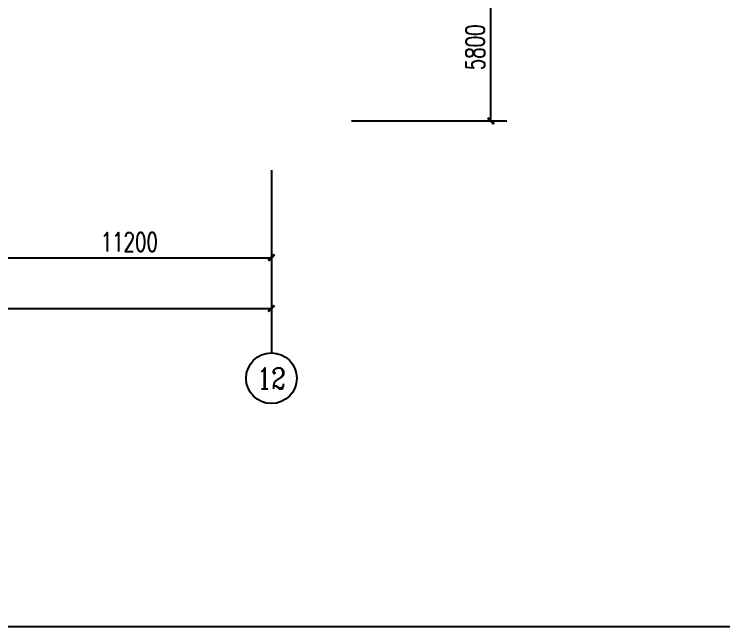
# Model space of a CAD drawing. Extents: x 758840 to 1108724, y -102573 to 143521.
# Drawn here: x 902399 to 930357, y 9712 to 33843 of the extents above; entities that cross this region are included whole.
import ezdxf
from ezdxf.enums import TextEntityAlignment as Align

# ---------------------------------------------------------------- set-up
doc = ezdxf.new("R2010")
doc.units = 0
doc.header["$LTSCALE"] = 1000
doc.header["$MEASUREMENT"] = 0
doc.layers.add('AXIS', color=3, linetype='Continuous')
doc.layers.add('AXIS_TEXT', color=7, linetype='Continuous')
doc.styles.add('_TCH_AXIS', font='COMPLEX', dxfattribs={"bigfont": 'GBCBIG'})
doc.styles.add('_TCH_DIM_T3', font='SIMPLEX', dxfattribs={"width": 0.705882, "bigfont": 'GBCBIG'})
doc.styles.add('COMPLEX', font='COMPLEX')
doc.dimstyles.new('_TCH_ARCH&&250', dxfattribs={"dimtxt": 743.75, "dimasz": 250, "dimexe": 625, "dimexo": 750, "dimgap": 250, "dimtad": 1, "dimdec": 0, "dimzin": 0, "dimdsep": 46, "dimtxsty": '_TCH_DIM_T3', "dimblk": 'ARCHTICK', "dimcen": 0.09, "dimclrt": 7, "dimazin": 2, "dimtfac": 1, "dimtdec": 0, "dimtix": 1, "dimtmove": 2, "dimatfit": 3, "dimfxl": 1, "dimtolj": 1, "dimtzin": 0, "dimarcsym": 0})

# ---------------------------------------------------------------- blocks, each defined once
blk = doc.blocks.new('_ArchTick')
at = {"color": 0, "linetype": 'ByBlock', "const_width": 0.4}
blk.add_lwpolyline([(-0.5, -0.5), (0.5, 0.5)], dxfattribs=at)
blk = doc.blocks.new('*D33')
at = {"layer": 'AXIS', "color": 0, "lineweight": -2, "transparency": 16777216}
for p, q in [((901333, 26950), (901333, 23627)), ((912533, 26950), (912533, 23627)), ((901333, 24252), (912533, 24252))]:
    blk.add_line(p, q, dxfattribs=at)
at = {"layer": 'Defpoints', "color": 0, "transparency": 16777216}
for p in [(901333, 27700), (912533, 27700), (912533, 24252)]:
    blk.add_point(p, dxfattribs=at)
at = {"layer": 'AXIS', "color": 0, "lineweight": -2, "transparency": 16777216, "xscale": 250, "yscale": 250, "zscale": 250, "rotation": 180}
blk.add_blockref('_ArchTick', (901333, 24252), dxfattribs=at)
at = {"layer": 'AXIS', "color": 0, "lineweight": -2, "transparency": 16777216, "xscale": 250, "yscale": 250, "zscale": 250}
blk.add_blockref('_ArchTick', (912533, 24252), dxfattribs=at)
at = {"layer": 'AXIS', "color": 7, "transparency": 16777216, "insert": (906933, 24874), "char_height": 743.8, "attachment_point": 5, "style": '_TCH_DIM_T3'}
blk.add_mtext('\\A1;11200', dxfattribs=at)
blk = doc.blocks.new('*D21')
at = {"layer": 'AXIS', "color": 0, "lineweight": -2, "transparency": 16777216}
for p, q in [((788833, 26950), (788833, 21627)), ((912533, 26950), (912533, 21627)), ((788833, 22252), (912533, 22252))]:
    blk.add_line(p, q, dxfattribs=at)
at = {"layer": 'Defpoints', "color": 0, "transparency": 16777216}
for p in [(788833, 27700), (912533, 27700), (912533, 22252)]:
    blk.add_point(p, dxfattribs=at)
at = {"layer": 'AXIS', "color": 0, "lineweight": -2, "transparency": 16777216, "xscale": 250, "yscale": 250, "zscale": 250, "rotation": 180}
blk.add_blockref('_ArchTick', (788833, 22252), dxfattribs=at)
at = {"layer": 'AXIS', "color": 0, "lineweight": -2, "transparency": 16777216, "xscale": 250, "yscale": 250, "zscale": 250}
blk.add_blockref('_ArchTick', (912533, 22252), dxfattribs=at)
at = {"layer": 'AXIS', "color": 7, "transparency": 16777216, "insert": (850683, 22874), "char_height": 743.8, "attachment_point": 5, "style": '_TCH_DIM_T3'}
blk.add_mtext('\\A1;123700', dxfattribs=at)
blk = doc.blocks.new('_AXISO')
blk.add_circle((0, 0), 0.5)
at = {"layer": 'AXIS_TEXT', "style": 'COMPLEX', "width": 1.041667}
blk.add_attdef('A', text='', height=0.56, dxfattribs=at).set_placement((-0.25, -0.28), (0.25, -0.28), align=Align.FIT)
blk = doc.blocks.new('*D160')
at = {"layer": 'AXIS', "color": 0, "lineweight": -2, "transparency": 16777216}
for p, q in [((915683, 35438), (921808, 35438)), ((921183, 29638), (921183, 35438)), ((915683, 29638), (921808, 29638))]:
    blk.add_line(p, q, dxfattribs=at)
at = {"layer": 'Defpoints', "color": 0, "transparency": 16777216}
for p in [(914933, 35438), (921183, 35438), (914933, 29638)]:
    blk.add_point(p, dxfattribs=at)
at = {"layer": 'AXIS', "color": 0, "lineweight": -2, "transparency": 16777216, "xscale": 250, "yscale": 250, "zscale": 250}
for p, rotation in [((921183, 35438), 90), ((921183, 29638), 270)]:
    blk.add_blockref('_ArchTick', p, dxfattribs=dict(at, rotation=rotation))
at = {"layer": 'AXIS', "color": 7, "transparency": 16777216, "insert": (920561, 32538), "char_height": 743.8, "attachment_point": 5, "rotation": 90, "style": '_TCH_DIM_T3'}
blk.add_mtext('\\A1;5800', dxfattribs=at)

msp = doc.modelspace()

# ---------------------------------------------------------------- linework, layer by layer
at = {"ltscale": 5}
msp.add_lwpolyline([(758839.58, 143520.74), (933781.96, 143520.74), (933781.96, 9712.17), (758839.58, 9712.17)], close=True, dxfattribs=at)
at = {"layer": 'AXIS'}
msp.add_line((912533.02, 27699.74), (912533.02, 20501.97), dxfattribs=at)

# ---------------------------------------------------------------- block references
ref = msp.add_blockref('_AXISO', (912533.02, 19501.97), dxfattribs=dict(at, xscale=2000, yscale=2000, zscale=2000))
ref.add_attrib('A', '12', dxfattribs={"layer": 'AXIS_TEXT', "ltscale": 5, "height": 821.114, "style": '_TCH_AXIS'}).set_placement((911966.06, 19091.41), (913099.98, 19091.41), align=Align.FIT)

# ---------------------------------------------------------------- dimensions: what is measured, and where the dimension line sits
for p1, p2, distance, picture, middle in [((914933.02, 29637.52), (914933.02, 35437.52), -6250, '*D160', (920561.15, 32537.52)), ((788833.02, 27699.74), (912533.02, 27699.74), -5447.77, '*D21', (850683.02, 22873.84)), ((901333.02, 27699.74), (912533.02, 27699.74), -3447.77, '*D33', (906933.02, 24873.84))]:
    dim = msp.add_aligned_dim(p1=p1, p2=p2, distance=distance, dimstyle='_TCH_ARCH&&250', dxfattribs=at)
    dim.commit()
    dim.dimension.update_dxf_attribs({"geometry": picture, "text_midpoint": middle})

doc.saveas('drawing.dxf')
